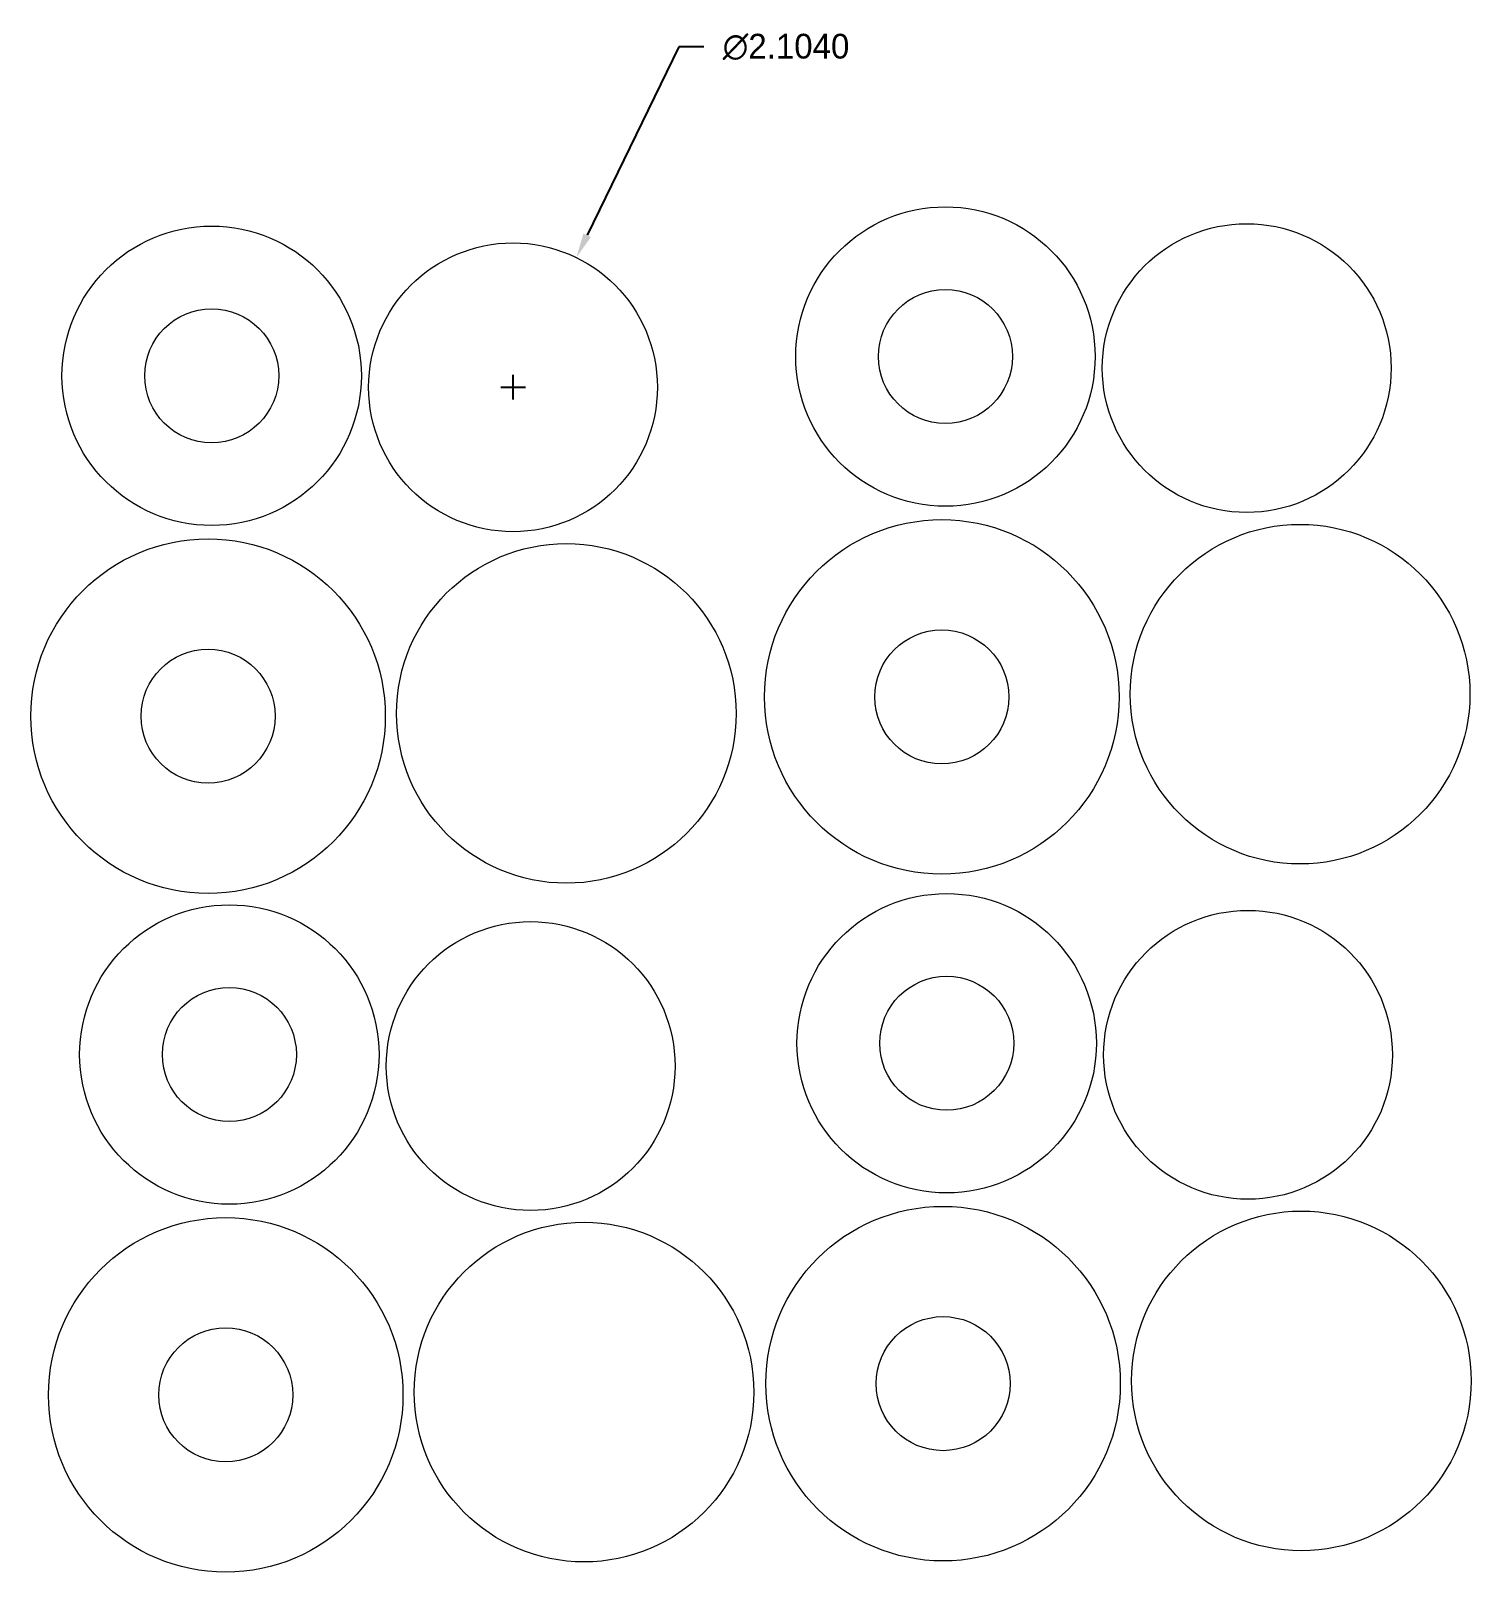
# Model space of a CAD drawing. Header units: inches. Extents: x -1.4 to 9.1, y -1.3 to 9.9.
import ezdxf

# ---------------------------------------------------------------- set-up
doc = ezdxf.new("R2010")
doc.units = ezdxf.units.IN
doc.header["$MEASUREMENT"] = 0
doc.dimstyles.get("Standard").update_dxf_attribs({"dimtxt": 0.18, "dimasz": 0.18, "dimexe": 0.18, "dimexo": 0.0625, "dimgap": 0.09, "dimtad": 0, "dimtih": 1, "dimtoh": 1, "dimdec": 4, "dimzin": 0, "dimdsep": 46, "dimtxsty": 'Standard', "dimcen": 0.09, "dimadec": 0, "dimazin": 0, "dimtfac": 1, "dimtdec": 4, "dimtofl": 0, "dimtmove": 0, "dimatfit": 3, "dimfxl": 1, "dimtolj": 1, "dimtzin": 0, "dimarcsym": 0})

# ---------------------------------------------------------------- blocks, each defined once
blk = doc.blocks.new('*D0')
at = {"color": 0, "lineweight": -2, "transparency": 16777216}
for p, q in [((3.302, 9.819), (2.633, 8.447)), ((3.482, 9.819), (3.302, 9.819)), ((2.093, 7.25), (2.093, 7.43)), ((2.003, 7.34), (2.183, 7.34))]:
    blk.add_line(p, q, dxfattribs=at)
at = {"color": 0, "transparency": 16777216}
blk.add_solid([(2.606, 8.46), (2.66, 8.434), (2.554, 8.285)], dxfattribs=at)
at = {"layer": 'Defpoints', "color": 0, "transparency": 16777216}
for p in [(2.554, 8.285), (1.632, 6.394)]:
    blk.add_point(p, dxfattribs=at)
at = {"color": 0, "lineweight": 5, "transparency": 16777216, "insert": (4.082, 9.819), "char_height": 0.18, "attachment_point": 5}
blk.add_mtext('\\A1;∅2.1040', dxfattribs=at)

msp = doc.modelspace()

# ---------------------------------------------------------------- linework, layer by layer
at = {"color": 1, "lineweight": 5}
for centre, radius in [((5.24299, 7.56398), 1.09055), ((-0.10237, 7.4238), 1.09055), ((7.43822, 7.47992), 1.052), ((2.09286, 7.33974), 1.052), ((5.24299, 7.56398), 0.48819), ((-0.10237, 7.4238), 0.48819), ((5.2167, 5.0844), 1.29134), ((7.82707, 5.10459), 1.237), ((-0.12867, 4.94422), 1.29134), ((2.4817, 4.96441), 1.237), ((5.2167, 5.0844), 0.48819), ((-0.12867, 4.94422), 0.48819), ((5.25235, 2.5615), 1.09055), ((0.0263, 2.47958), 1.09055), ((7.44758, 2.47744), 1.052), ((2.22152, 2.39552), 1.052), ((5.25235, 2.5615), 0.48819), ((0.0263, 2.47958), 0.48819), ((5.22606, 0.08192), 1.29134), ((0, 0), 1.29134), ((2.61037, 0.0202), 1.237), ((7.83643, 0.10211), 1.237), ((5.22606, 0.08192), 0.48819), ((0, 0), 0.48819)]:
    msp.add_circle(centre, radius, dxfattribs=at)

# ---------------------------------------------------------------- dimensions: what is measured, and where the dimension line sits
dim = msp.add_diameter_dim_2p(p1=(1.63152, 6.39429), p2=(2.55419, 8.28519), dimstyle='Standard', dxfattribs=at)
dim.commit()
dim.dimension.update_dxf_attribs({"geometry": '*D0', "text_midpoint": (4.08241, 9.8186), "dimtype": 163})

doc.saveas('drawing.dxf')
